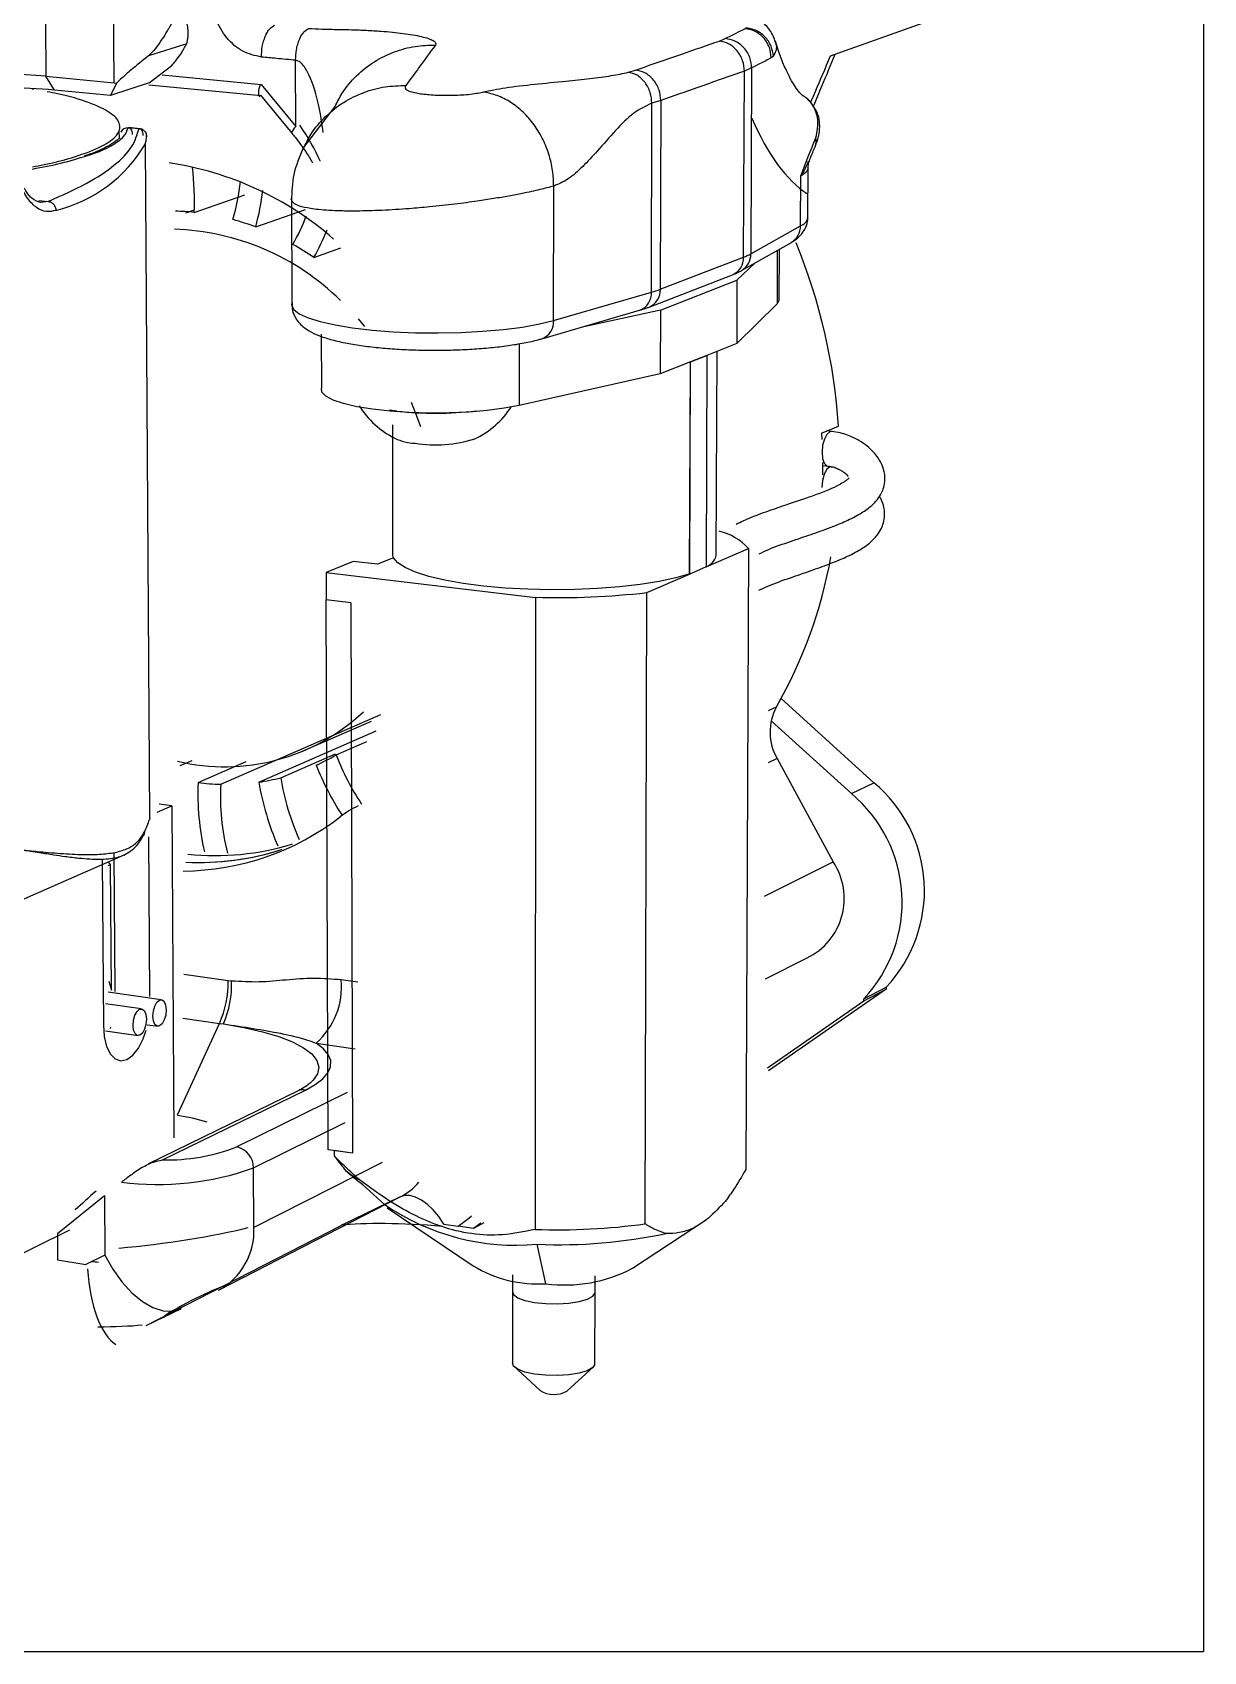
# Model space of a CAD drawing. Header units: millimetres. Extents: x 0 to 279, y 0 to 216.
# Drawn here: x 217.99 to 247.93, y 46.03 to 87.43 of the extents above; entities that cross this region are included whole.
import ezdxf

# ---------------------------------------------------------------- set-up
doc = ezdxf.new("R2010")
doc.units = ezdxf.units.MM
doc.layers.add('TITLE_BLOCK_BORDER', color=7, linetype='Continuous')

msp = doc.modelspace()

# ---------------------------------------------------------------- linework, layer by layer
at = {"color": 8, "linetype": 'Continuous', "lineweight": 25}
for p, q in [((220.083, 86.139), (220.025, 94.461)), ((221.308, 86.338), (223.839, 86.096)), ((220.436, 84.99), (220.457, 84.989)), ((218.158, 83.13), (218.395, 83.105)), ((218.395, 83.105), (218.202, 83.075)), ((237.032, 81.848), (237.026, 80.489)), ((230.434, 79.47), (230.434, 77.887)), ((236.81, 70.087), (237.009, 70.179)), ((237.029, 68.858), (236.803, 68.751)), ((236.702, 65.345), (238.463, 66.216)), ((222.998, 63.181), (221.861, 63.341)), ((226.314, 63.141), (225.887, 63.2)), ((221.836, 62.224), (222.774, 62.09)), ((221.704, 59.748), (222.774, 62.09)), ((225.243, 61.585), (226.246, 61.442)), ((226.041, 60.321), (223.217, 58.929)), ((223.646, 58.393), (225.989, 59.559)), ((226.936, 58.535), (223.653, 56.872))]:
    msp.add_line(p, q, dxfattribs=at)
at = {"color": 7, "linetype": 'Continuous', "lineweight": 25}
for p, q in [((218.327, 87.685), (218.338, 86.307)), ((238.393, 86.828), (240.787, 87.68)), ((221.935, 87.136), (220.958, 86.825)), ((235.551, 87.206), (235.701, 87.268)), ((220.979, 86.135), (221.552, 86.582)), ((224.725, 85.02), (224.718, 86.714)), ((236.933, 86.815), (236.877, 86.776)), ((218.338, 86.307), (220.083, 86.139)), ((218.557, 85.954), (218.338, 86.307)), ((220.979, 86.135), (219.989, 85.815)), ((220.143, 86.129), (219.989, 85.815)), ((220.083, 86.139), (220.143, 86.129)), ((233.225, 86.408), (233.408, 86.463)), ((236.171, 81.68), (236.191, 86.439)), ((236.377, 86.518), (236.191, 86.439)), ((236.377, 86.518), (236.357, 81.765)), ((218.015, 85.962), (218.015, 85.994)), ((219.989, 85.815), (218.557, 85.954)), ((220.964, 86.088), (223.837, 85.812)), ((223.821, 85.824), (224.624, 84.849)), ((223.839, 86.096), (224.725, 85.02)), ((225.719, 85.535), (224.915, 84.475)), ((233.815, 80.786), (233.827, 85.615)), ((234.055, 85.685), (233.827, 85.615)), ((234.055, 85.685), (234.042, 80.861)), ((220.214, 84.716), (220.213, 84.922)), ((220.711, 84.963), (220.436, 84.99)), ((220.734, 84.965), (220.455, 84.993)), ((220.711, 84.963), (220.732, 84.962)), ((220.218, 84.727), (220.214, 84.716)), ((220.992, 67.348), (220.881, 84.578)), ((220.922, 84.758), (220.91, 84.811)), ((237.627, 82.481), (237.634, 83.755)), ((237.813, 82.683), (237.82, 83.953)), ((222.129, 82.826), (223.423, 83.272)), ((231.315, 80.062), (231.318, 83.497)), ((222.13, 82.88), (221.907, 82.804)), ((223.699, 82.453), (224.973, 82.899)), ((224.613, 83.202), (224.623, 80.509)), ((236.357, 81.765), (237.627, 82.481)), ((236.119, 81.337), (237.391, 82.058)), ((225.188, 81.67), (225.875, 81.916)), ((234.042, 80.861), (236.171, 81.68)), ((237.08, 80.586), (237.086, 81.877)), ((233.754, 80.404), (235.884, 81.228)), ((236.002, 81.088), (236.464, 81.531)), ((231.315, 80.062), (233.815, 80.786)), ((234.043, 80.328), (236.002, 81.088)), ((236.002, 81.088), (235.996, 79.473)), ((231.013, 79.595), (233.514, 80.323)), ((234.043, 80.328), (232.009, 79.885)), ((234.043, 80.328), (234.039, 78.693)), ((237.026, 80.489), (235.996, 79.473)), ((226.493, 79.904), (226.323, 80.103)), ((225.374, 79.709), (225.378, 78.324)), ((234.81, 79), (235.231, 79.168)), ((235.231, 79.168), (234.81, 79)), ((235.231, 79.168), (235.212, 73.761)), ((235.996, 79.473), (235.231, 79.168)), ((235.231, 79.168), (235.231, 79.168)), ((235.473, 74.057), (235.493, 79.276)), ((234.039, 78.693), (230.434, 77.887)), ((234.816, 79.003), (234.039, 78.693)), ((234.792, 73.579), (234.81, 79)), ((234.793, 73.579), (234.81, 79)), ((234.81, 79), (234.81, 79)), ((227.306, 77.742), (227.121, 77.765)), ((227.194, 77.397), (227.2, 74.139)), ((238.159, 77.178), (238.597, 77.361)), ((238.159, 77.178), (238.168, 77.017)), ((238.416, 77.223), (238.295, 77.236)), ((238.192, 76.352), (238.328, 76.337)), ((238.411, 76.321), (238.196, 76.345)), ((238.514, 76.303), (238.413, 76.321)), ((235.212, 73.762), (236.294, 74.231)), ((236.294, 74.231), (236.227, 58.35)), ((226.187, 73.903), (225.5, 73.621)), ((226.816, 73.828), (226.187, 73.903)), ((227.221, 73.995), (226.816, 73.828)), ((235.212, 73.761), (234.793, 73.579)), ((225.5, 73.621), (230.849, 72.982)), ((225.5, 73.621), (225.502, 72.921)), ((233.694, 73.103), (234.792, 73.579)), ((234.793, 73.579), (234.792, 73.579)), ((226.132, 72.845), (225.502, 72.921)), ((225.548, 58.859), (225.502, 72.921)), ((230.849, 72.982), (230.841, 56.821)), ((233.655, 56.964), (233.694, 73.103)), ((226.132, 72.845), (226.172, 58.767)), ((237.132, 70.394), (239.502, 68.244)), ((222.808, 68.203), (226.899, 69.984)), ((223.779, 68.259), (226.783, 69.573)), ((224.795, 69.005), (226.658, 69.817)), ((238.927, 67.965), (236.877, 69.828)), ((225.755, 68.954), (226.541, 69.299)), ((221.772, 68.683), (222.079, 68.815)), ((222.227, 68.249), (223.458, 68.783)), ((224.339, 68.37), (225.743, 68.985)), ((237.029, 68.858), (238.463, 66.216)), ((238.927, 67.965), (239.502, 68.244)), ((221.179, 67.488), (221.553, 67.651)), ((221.553, 67.651), (221.23, 67.693)), ((221.553, 67.651), (221.605, 59.164)), ((220.992, 67.348), (220.981, 67.305)), ((220.99, 62.779), (220.964, 66.861)), ((214.936, 64.025), (220.322, 66.392)), ((219.774, 66.264), (219.805, 62.044)), ((220.103, 62.905), (220.078, 66.441)), ((219.927, 66.123), (219.989, 66.15)), ((219.989, 66.15), (219.936, 66.216)), ((220.012, 62.94), (219.989, 66.15)), ((236.731, 63.225), (237.794, 63.766)), ((219.949, 63.17), (220.012, 62.94)), ((223.084, 63.17), (222.998, 63.181)), ((239.818, 62.966), (236.81, 60.879)), ((239.246, 62.719), (239.818, 63.017)), ((239.246, 62.668), (239.818, 62.966)), ((239.818, 63.017), (239.818, 62.966)), ((220.771, 62.459), (219.856, 62.589)), ((221.279, 62.695), (219.928, 62.887)), ((236.779, 60.956), (239.246, 62.668)), ((239.246, 62.668), (239.246, 62.719)), ((219.857, 61.898), (220.698, 61.777)), ((219.986, 61.96), (219.997, 61.994)), ((220.926, 62.055), (221.206, 62.015)), ((222.774, 62.09), (222.879, 62.076)), ((225.123, 60.591), (225.088, 60.56)), ((224.784, 60.364), (220.96, 58.495)), ((221.318, 58.599), (224.969, 60.385)), ((226.172, 58.767), (225.548, 58.859)), ((226.172, 58.767), (225.704, 58.836)), ((225.704, 58.836), (225.704, 58.702)), ((223.653, 56.872), (223.646, 58.393)), ((226.431, 57.973), (226.995, 57.458)), ((218.629, 56.714), (219.833, 57.685)), ((219.833, 57.685), (219.844, 56.165)), ((222.749, 55.268), (227.379, 57.646)), ((227.379, 57.646), (225.897, 56.93)), ((227.06, 57.373), (229.261, 55.888)), ((218.938, 56.802), (212.464, 53.611)), ((220.898, 54.364), (225.897, 56.93)), ((228.507, 56.958), (228.879, 56.908)), ((229.27, 56.849), (228.879, 56.908)), ((229.533, 56.987), (229.27, 56.849)), ((229.458, 56.981), (229.27, 56.849)), ((233.333, 55.829), (235.225, 57.075)), ((218.629, 56.714), (218.634, 56.04)), ((231.115, 55.433), (230.896, 56.441)), ((218.634, 56.04), (219.358, 55.928)), ((219.844, 56.165), (219.358, 55.928)), ((230.263, 55.663), (230.263, 55.236)), ((232.374, 55.205), (232.375, 55.632)), ((230.263, 55.236), (230.263, 53.41)), ((232.371, 53.378), (232.374, 55.205)), ((220.898, 54.364), (221.803, 54.8)), ((230.279, 53.341), (230.971, 52.701)), ((231.656, 52.69), (232.337, 53.31))]:
    msp.add_line(p, q, dxfattribs=at)
at = {"color": 7, "linetype": 'Continuous', "lineweight": 25, "flags": 128}
for points in [[(238.028, 85.428), (238.011, 85.459), (237.941, 85.559)], [(237.08, 80.586), (237.08, 80.586), (237.026, 80.489)], [(230.434, 77.887), (230.054, 77.816), (229.619, 77.759), (229.144, 77.719), (228.641, 77.697), (228.128, 77.693), (227.62, 77.708), (227.134, 77.741), (226.683, 77.791), (226.282, 77.857), (225.944, 77.936), (225.678, 78.026), (225.492, 78.124), (225.392, 78.227), (225.378, 78.324)], [(227.919, 77.339), (227.803, 77.658), (227.678, 77.964)], [(238.418, 77.223), (238.375, 77.215), (238.299, 77.15), (238.235, 77.029), (238.191, 76.87), (238.175, 76.697)], [(238.175, 76.697), (238.189, 76.536), (238.231, 76.413), (238.295, 76.346), (238.328, 76.337)], [(238.413, 76.321), (238.37, 76.313), (238.294, 76.248), (238.23, 76.126), (238.186, 75.966), (238.17, 75.793)], [(238.187, 76.43), (238.187, 76.206), (238.186, 76.112)], [(234.798, 73.582), (234.437, 73.478), (234.011, 73.386), (233.529, 73.31), (233.001, 73.249), (232.438, 73.205), (231.851, 73.181), (231.254, 73.175), (230.658, 73.188), (230.076, 73.22), (229.522, 73.27), (229.005, 73.337), (228.538, 73.42), (228.129, 73.516), (227.787, 73.624), (227.519, 73.742), (227.329, 73.866), (227.221, 73.995)], [(221.411, 62.434), (221.399, 62.302), (221.363, 62.177), (221.309, 62.08), (221.244, 62.025), (221.18, 62.019), (221.124, 62.065), (221.087, 62.155), (221.073, 62.276), (221.085, 62.409), (221.121, 62.533), (221.176, 62.631), (221.24, 62.686), (221.305, 62.691), (221.36, 62.645), (221.397, 62.554), (221.411, 62.434)], [(220.904, 62.197), (220.892, 62.064), (220.856, 61.939), (220.802, 61.842), (220.737, 61.786), (220.672, 61.781), (220.616, 61.827), (220.579, 61.917), (220.565, 62.038), (220.577, 62.171), (220.613, 62.296), (220.668, 62.394), (220.732, 62.449), (220.798, 62.454), (220.853, 62.408), (220.89, 62.318), (220.904, 62.197)], [(219.805, 62.044), (219.827, 61.753), (219.889, 61.501), (219.985, 61.305), (220.11, 61.179), (220.254, 61.131), (220.408, 61.164), (220.561, 61.275), (220.703, 61.458), (220.824, 61.698), (220.899, 61.915)], [(224.969, 60.385), (225.223, 60.527), (225.416, 60.675), (225.547, 60.828), (225.614, 60.982), (225.616, 61.137), (225.554, 61.29), (225.429, 61.44), (225.243, 61.585)], [(228.507, 56.958), (228.378, 57.15), (228.236, 57.319), (228.087, 57.461), (227.934, 57.571), (227.782, 57.647), (227.636, 57.685), (227.5, 57.685), (227.379, 57.646)], [(219.844, 56.165), (220.044, 55.805), (220.277, 55.48), (220.533, 55.201), (220.802, 54.98), (221.074, 54.825), (221.338, 54.742), (221.584, 54.734), (221.803, 54.8)], [(230.263, 55.236), (230.29, 55.156), (230.399, 55.075), (230.583, 55.006), (230.827, 54.955), (231.112, 54.925), (231.413, 54.919), (231.707, 54.938), (231.969, 54.979), (232.177, 55.041), (232.316, 55.116), (232.373, 55.201), (232.374, 55.205)], [(230.263, 55.236), (230.29, 55.156), (230.399, 55.075), (230.583, 55.006), (230.827, 54.955), (231.112, 54.925), (231.413, 54.919), (231.707, 54.938), (231.969, 54.979), (232.177, 55.041), (232.316, 55.116), (232.373, 55.201), (232.374, 55.205)], [(232.371, 53.378), (232.371, 53.373), (232.313, 53.287), (232.175, 53.21), (231.966, 53.147), (231.705, 53.105), (231.412, 53.086), (231.111, 53.092), (230.827, 53.122), (230.583, 53.175), (230.399, 53.245), (230.289, 53.328), (230.263, 53.41)]]:
    msp.add_lwpolyline(points, dxfattribs=at)
at = {"color": 8, "linetype": 'Continuous', "lineweight": 25, "flags": 128}
for points in [[(224.725, 85.02), (224.685, 84.977), (224.654, 84.938), (224.631, 84.904), (224.62, 84.877), (224.618, 84.858), (224.623, 84.85)], [(237.82, 83.954), (237.819, 83.952), (237.767, 83.852), (237.634, 83.755)], [(224.623, 80.509), (224.618, 80.459), (224.672, 80.345), (224.814, 80.234), (225.042, 80.129), (225.35, 80.032), (225.731, 79.946), (226.177, 79.873), (226.676, 79.815), (227.215, 79.773), (227.782, 79.749), (228.361, 79.742), (228.939, 79.754), (229.501, 79.784), (230.032, 79.831), (230.519, 79.894), (230.95, 79.972), (231.315, 80.062)], [(222.879, 62.076), (223.4, 61.985), (223.872, 61.876), (224.288, 61.752), (224.641, 61.615), (224.924, 61.465), (225.133, 61.307), (225.263, 61.142), (225.313, 60.973), (225.28, 60.802), (225.165, 60.634), (225.123, 60.591)], [(228.879, 56.908), (229.149, 57.11), (229.212, 57.166)]]:
    msp.add_lwpolyline(points, dxfattribs=at)
at = {"color": 7, "linetype": 'Continuous', "lineweight": 25}
for centre, radius, start, end in [((217.346, 75.224), 11.128, 84.8824, 95.5658), ((217.367, 72.761), 13.246, 84.8464, 95.5996), ((220.436, 84.782), 0.208, 89.9593, 152.8254), ((220.258, 75.929), 8.255, 48.8404, 81.4563), ((215.386, 83.12), 6.75, 357.4952, 7.3445), ((217.816, 84.166), 5.518, 343.9552, 354.3103), ((217.717, 84.101), 6.205, 344.5983, 353.4092), ((221.545, 77.05), 5.805, 84.2263, 88.99), ((221.422, 76.065), 6.332, 45.4259, 88.2094), ((221.424, 76.432), 6.436, 69.3001, 74.7229), ((220.371, 84.476), 4.94, 330.004, 339.3363), ((221.081, 75.705), 7.242, 55.455, 60.4806), ((220.34, 84.391), 5.559, 330.6883, 338.7851), ((223.829, 76.406), 14.799, 3.7029, 22.3971), ((235.672, 83.009), 1.42, 290.5581, 298.8286), ((233.038, 83.506), 2.83, 285.9476, 290.7997), ((228.298, 79.122), 2.318, 212.3648, 243.3712), ((228.296, 79.116), 2.312, 295.6714, 327.1652), ((228.285, 86.963), 9.272, 263.9385, 276.4826), ((227.835, 78.261), 1.342, 244.5265, 267.507), ((228.292, 80.32), 3.438, 261.3924, 287.015), ((235.188, 73.219), 1.5, 42.4662, 76.0541), ((227.41, 74.096), 0.214, 168.4045, 208.2883), ((235.061, 74.158), 0.424, 290.7719, 346.237), ((226.5, 76.165), 12.095, 330.3364, 349.7569), ((231.392, 93.889), 20.913, 268.5126, 276.3217), ((222.903, 73.832), 5.181, 256.588, 313.2316), ((238.217, 69.537), 1.368, 151.9762, 209.744), ((222.999, 73.624), 5.422, 294.4959, 300.5427), ((231.613, 71.182), 6.267, 200.8255, 213.8336), ((222.993, 73.666), 5.464, 278.2635, 284.2598), ((230.494, 69.35), 6.232, 189.0418, 204.2483), ((231.813, 71.269), 7.054, 201.4521, 213.0073), ((228.9, 67.965), 6.68, 177.5593, 192.9158), ((222.978, 74.05), 5.85, 262.6177, 268.3288), ((228.743, 67.881), 5.944, 176.8963, 193.975), ((230.69, 69.438), 7.012, 189.6803, 203.628), ((236.611, 65.192), 3.613, 316.8125, 50.1402), ((237.197, 65.482), 3.597, 316.7537, 50.1606), ((227.366, 65.424), 2.461, 115.1816, 127.6626), ((221.796, 72.64), 6.655, 270.4205, 307.6648), ((222.648, 73.197), 6.818, 264.2261, 286.9904), ((222.269, 72.956), 6.752, 266.9579, 288.2123), ((222.267, 72.971), 6.767, 266.9782, 287.6723), ((237.059, 65.283), 1.686, 295.8349, 33.6152), ((220.326, 63.16), 2.672, 336.3991, 0.4637), ((220.449, 63.097), 2.636, 337.2073, 1.5896), ((223.989, 63.021), 1.906, 311.1268, 5.4087), ((221.11, 55.294), 4.477, 72.4188, 82.4656), ((221.427, 63.595), 4.997, 268.7538, 290.9856), ((223.104, 58.399), 0.542, 359.4241, 78.0181), ((221.19, 65.307), 7.337, 262.7697, 289.5568), ((227.228, 59.759), 1.885, 229.1649, 242.2484), ((230.355, 62.361), 5.944, 235.5715, 275.2143), ((221.937, 56.782), 1.718, 298.1869, 2.9819), ((231.405, 73.446), 16.635, 268.0588, 277.7738), ((231.443, 69.681), 13.251, 267.6317, 281.9588), ((230.917, 58.629), 3.202, 238.8527, 273.5405), ((231.601, 59.118), 3.717, 262.4915, 297.7699), ((231.322, 53.274), 0.673, 238.4926, 299.7477)]:
    msp.add_arc(centre, radius, start, end, dxfattribs=at)
at = {"color": 8, "linetype": 'Continuous', "lineweight": 25}
for centre, radius, start, end in [((217.709, 86.457), 3.687, 283.8557, 329.3593), ((237.635, 84.648), 0.391, 338.3623, 12.424), ((237.142, 82.475), 0.485, 300.8357, 0.7743), ((237.547, 82.741), 0.271, 287.0688, 347.7982), ((235.698, 81.663), 0.473, 293.158, 2.0688), ((235.867, 81.758), 0.49, 300.8389, 0.8608), ((233.356, 80.756), 0.46, 290.1276, 3.7068), ((233.565, 80.842), 0.478, 293.2286, 2.2387), ((230.853, 80.03), 0.464, 290.0481, 3.9419), ((219.247, 67.794), 1.802, 333.2242, 344.2349), ((224.914, 60.03), 0.359, 81.2856, 111.261), ((226.732, 58.976), 1.479, 295.9255, 320.1467)]:
    msp.add_arc(centre, radius, start, end, dxfattribs=at)
at = {"color": 7, "linetype": 'Continuous', "lineweight": 25}
for centre, major_axis, ratio, start_param, end_param in [((224.012, 86.153), (0.203, 0.377), 0.354537, 1.929098, 3.056668), ((239.401, 93.922), (0.807, 10.904), 0.371671, 2.519718, 2.940586), ((221.217, 58.364), (3.165, 2.419), 0.143355, 1.987225, 2.194363), ((221.226, 56.855), (3.197, 0.421), 0.122932, 4.370239, 5.490711), ((228.275, 56.569), (2.891, -0.207), 0.118937, 1.511048, 2.555146), ((220.399, 56.447), (4.336, -0.311), 0.118937, 4.514246, 4.554417), ((220.582, 56.537), (0.197, 2.748), 0.426579, 1.867673, 2.916287), ((222.144, 54.976), (0.797, 0.401), 0.069181, 6.056537, 9.547576), ((217.299, 54.933), (4.336, -0.311), 0.118937, 5.2983, 5.660414)]:
    msp.add_ellipse(centre, major_axis=major_axis, ratio=ratio, start_param=start_param, end_param=end_param, dxfattribs=at)
at = {"color": 8, "linetype": 'Continuous', "lineweight": 25}
msp.add_ellipse((224.033, 84.787), major_axis=(-1.47, 2.073), ratio=0.318597, start_param=4.17565, end_param=4.617027, dxfattribs=at)
at = {"color": 7, "linetype": 'Continuous', "lineweight": 25}
for points in [[(223.845, 86.796), (223.682, 86.833), (223.355, 86.906), (222.943, 87.268), (222.653, 87.759), (222.614, 88.129), (222.594, 88.315)], [(218.395, 83.105), (218.42, 83.1), (218.472, 83.09), (218.537, 83.035), (218.582, 82.961), (218.589, 82.905), (218.592, 82.877)]]:
    msp.add_open_spline(points, degree=3, dxfattribs=at)
for points, knots in [([(236.988, 87.178), (236.948, 87.285), (236.87, 87.492), (236.616, 87.733), (236.319, 87.894), (236.1, 87.935), (235.994, 87.954)], [0, 0, 0, 0, 0.274849, 0.531554, 0.77382, 1, 1, 1, 1]), ([(221.541, 87.647), (221.532, 87.631), (221.512, 87.594), (221.472, 87.524), (221.42, 87.435), (221.357, 87.333), (221.263, 87.19), (221.142, 87.01), (221.019, 86.886), (220.958, 86.825)], [0, 0, 0, 0, 0.062087, 0.144407, 0.249721, 0.374887, 0.500031, 0.750294, 1, 1, 1, 1]), ([(221.935, 87.136), (221.943, 87.161), (221.959, 87.215), (221.971, 87.325), (221.974, 87.43), (221.969, 87.527), (221.955, 87.614), (221.935, 87.695), (221.906, 87.74), (221.894, 87.758)], [0, 0, 0, 0, 0.144435, 0.318944, 0.500212, 0.625327, 0.750463, 0.899577, 1, 1, 1, 1]), ([(223.845, 86.796), (223.849, 86.886), (223.856, 87.024), (223.898, 87.202), (223.942, 87.328), (223.997, 87.437), (224.078, 87.55), (224.144, 87.586), (224.188, 87.609)], [0, 0, 0, 0, 0.2394568, 0.3683607, 0.5, 0.6316393, 0.7605432, 1, 1, 1, 1]), ([(224.718, 86.714), (224.722, 86.804), (224.729, 86.942), (224.771, 87.12), (224.815, 87.247), (224.87, 87.355), (224.95, 87.469), (225.017, 87.505), (225.06, 87.528)], [0, 0, 0, 0, 0.2394568, 0.3683607, 0.5, 0.6316393, 0.7605432, 1, 1, 1, 1]), ([(225.06, 87.528), (225.167, 87.522), (225.41, 87.507), (225.785, 87.505), (226.167, 87.495), (226.534, 87.482), (226.883, 87.461), (227.195, 87.434), (227.471, 87.403), (227.721, 87.366), (227.942, 87.322), (228.12, 87.272), (228.245, 87.218), (228.314, 87.161), (228.3, 87.123), (228.293, 87.104)], [0, 0, 0, 0, 0.0756884, 0.1706651, 0.2466484, 0.3322997, 0.4197227, 0.4922159, 0.5628793, 0.6375502, 0.7101169, 0.7845605, 0.8564966, 0.9294749, 1, 1, 1, 1]), ([(235.701, 87.268), (235.795, 87.315), (235.963, 87.4), (236.13, 87.485), (236.203, 87.522)], [0, 0, 0, 0, 0.56, 1, 1, 1, 1]), ([(236.877, 86.776), (236.868, 86.865), (236.855, 87.002), (236.771, 87.171), (236.684, 87.29), (236.576, 87.387), (236.419, 87.485), (236.288, 87.508), (236.203, 87.522)], [0, 0, 0, 0, 0.239457, 0.368361, 0.5, 0.631639, 0.760543, 1, 1, 1, 1]), ([(236.933, 86.815), (236.92, 86.903), (236.902, 87.037), (236.81, 87.203), (236.717, 87.319), (236.603, 87.414), (236.44, 87.509), (236.307, 87.529), (236.221, 87.543)], [0, 0, 0, 0, 0.239234, 0.368218, 0.5, 0.631782, 0.760766, 1, 1, 1, 1]), ([(221.552, 86.582), (221.587, 86.622), (221.673, 86.721), (221.821, 86.919), (221.889, 87.049), (221.935, 87.136)], [0, 0, 0, 0, 0.185687, 0.457848, 1, 1, 1, 1]), ([(228.293, 87.104), (228.154, 86.914), (227.904, 86.572), (227.651, 86.226), (227.538, 86.072)], [0, 0, 0, 0, 0.56, 1, 1, 1, 1]), ([(233.408, 86.463), (233.812, 86.603), (234.53, 86.852), (235.24, 87.098), (235.551, 87.206)], [0, 0, 0, 0, 0.56, 1, 1, 1, 1]), ([(236.191, 86.439), (236.183, 86.529), (236.17, 86.667), (236.09, 86.839), (236.008, 86.96), (235.905, 87.061), (235.756, 87.163), (235.631, 87.189), (235.551, 87.206)], [0, 0, 0, 0, 0.239457, 0.368361, 0.5, 0.631639, 0.760543, 1, 1, 1, 1]), ([(236.377, 86.518), (236.369, 86.607), (236.355, 86.745), (236.271, 86.915), (236.184, 87.034), (236.075, 87.132), (235.917, 87.23), (235.786, 87.253), (235.701, 87.268)], [0, 0, 0, 0, 0.239457, 0.368361, 0.5, 0.631639, 0.760543, 1, 1, 1, 1]), ([(237.704, 85.8), (237.704, 85.799), (237.707, 85.794), (237.66, 85.826), (237.575, 85.918), (237.461, 86.078), (237.331, 86.305), (237.193, 86.605), (237.075, 86.906), (237.008, 87.126), (236.985, 87.201)], [0, 0, 0, 0, 0.027274, 0.1707929, 0.3125282, 0.4563393, 0.6048018, 0.7585938, 0.9174793, 1, 1, 1, 1]), ([(220.958, 86.825), (220.805, 86.703), (220.573, 86.521), (220.302, 86.282), (220.189, 86.173), (220.143, 86.129)], [0, 0, 0, 0, 0.541126, 0.813937, 1, 1, 1, 1]), ([(224.718, 86.714), (224.555, 86.729), (224.264, 86.757), (223.973, 86.784), (223.845, 86.796)], [0, 0, 0, 0, 0.56, 1, 1, 1, 1]), ([(236.877, 86.776), (236.784, 86.728), (236.618, 86.642), (236.451, 86.556), (236.377, 86.518)], [0, 0, 0, 0, 0.56, 1, 1, 1, 1]), ([(237.964, 85.557), (238.034, 85.722), (238.22, 86.158), (238.402, 86.597), (238.515, 86.869)], [0, 0, 0, 0, 0.378847, 1, 1, 1, 1]), ([(229.502, 85.903), (229.688, 85.941), (230.071, 86.02), (230.835, 86.104), (231.573, 86.176), (232.239, 86.245), (232.803, 86.316), (233.087, 86.378), (233.225, 86.408)], [0, 0, 0, 0, 0.1781459, 0.3671872, 0.5628943, 0.714839, 0.8606483, 1, 1, 1, 1]), ([(233.827, 85.615), (233.819, 85.707), (233.807, 85.847), (233.732, 86.024), (233.655, 86.148), (233.558, 86.253), (233.417, 86.36), (233.301, 86.389), (233.225, 86.408)], [0, 0, 0, 0, 0.239457, 0.368361, 0.5, 0.631639, 0.760543, 1, 1, 1, 1]), ([(234.055, 85.685), (234.047, 85.776), (234.034, 85.916), (233.953, 86.091), (233.87, 86.213), (233.766, 86.316), (233.615, 86.419), (233.489, 86.446), (233.408, 86.463)], [0, 0, 0, 0, 0.2394568, 0.3683607, 0.5, 0.6316393, 0.7605432, 1, 1, 1, 1]), ([(236.191, 86.439), (235.797, 86.3), (235.088, 86.05), (234.372, 85.797), (234.055, 85.685)], [0, 0, 0, 0, 0.56, 1, 1, 1, 1]), ([(217.991, 83.992), (218.093, 84.01), (218.579, 84.095), (219.225, 84.285), (219.874, 84.549), (220.215, 84.829), (220.258, 85.111), (220.008, 85.385), (219.457, 85.636), (218.894, 85.814), (218.457, 85.892), (218.367, 85.908)], [0, 0, 0, 0, 0.035125, 0.168044, 0.300962, 0.43388, 0.566798, 0.699716, 0.832635, 0.965553, 1, 1, 1, 1]), ([(227.538, 86.072), (227.522, 86.039), (227.495, 85.987), (227.635, 85.915), (227.869, 85.861), (228.169, 85.83), (228.453, 85.818), (228.684, 85.817), (228.918, 85.825), (229.142, 85.842), (229.346, 85.868), (229.45, 85.891), (229.502, 85.903)], [0, 0, 0, 0, 0.175466, 0.282013, 0.403214, 0.53806, 0.611407, 0.685092, 0.761964, 0.840395, 0.919927, 1, 1, 1, 1]), ([(231.318, 83.497), (231.312, 83.63), (231.3, 83.905), (231.199, 84.324), (231.031, 84.735), (230.794, 85.114), (230.504, 85.434), (230.178, 85.675), (229.84, 85.839), (229.612, 85.882), (229.502, 85.903)], [0, 0, 0, 0, 0.116516, 0.240011, 0.368641, 0.5, 0.631359, 0.759989, 0.883484, 1, 1, 1, 1]), ([(237.941, 85.559), (237.902, 85.614), (237.834, 85.708), (237.737, 85.779), (237.696, 85.809)], [0, 0, 0, 0, 0.581683, 1, 1, 1, 1]), ([(237.943, 85.558), (237.915, 85.607), (237.882, 85.662), (237.83, 85.699), (237.824, 85.704)], [0, 0, 0, 0, 0.873874, 1, 1, 1, 1]), ([(233.827, 85.615), (233.671, 85.543), (233.348, 85.394), (232.889, 84.914), (232.465, 84.428), (232.067, 83.997), (231.699, 83.658), (231.443, 83.55), (231.318, 83.497)], [0, 0, 0, 0, 0.178146, 0.367187, 0.562894, 0.714839, 0.860648, 1, 1, 1, 1]), ([(238.017, 84.732), (238.035, 84.811), (238.09, 85.056), (238.06, 85.334), (237.969, 85.506), (237.941, 85.559)], [0, 0, 0, 0, 0.2488441, 0.7675386, 1, 1, 1, 1]), ([(237.998, 84.507), (238.016, 84.55), (238.07, 84.678), (238.118, 84.884), (238.119, 85.14), (238.081, 85.322), (238.033, 85.411), (238.025, 85.426)], [0, 0, 0, 0, 0.1470401, 0.4333191, 0.6909238, 0.9460046, 1, 1, 1, 1]), ([(218.395, 83.105), (218.739, 83.258), (219.421, 83.562), (220.115, 84.03), (220.582, 84.498), (220.668, 84.809), (220.711, 84.963)], [0, 0, 0, 0, 0.24999, 0.5, 0.74999, 1, 1, 1, 1]), ([(220.457, 84.989), (220.463, 84.989), (220.483, 84.99), (220.511, 84.957), (220.536, 84.898), (220.539, 84.845), (220.541, 84.819)], [0, 0, 0, 0, 0.1375891, 0.4250594, 0.7125297, 1, 1, 1, 1]), ([(220.847, 84.912), (220.837, 84.922), (220.816, 84.942), (220.776, 84.959), (220.747, 84.962), (220.732, 84.963)], [0, 0, 0, 0, 0.332212, 0.658522, 1, 1, 1, 1]), ([(220.901, 84.843), (220.9, 84.848), (220.894, 84.864), (220.883, 84.878), (220.876, 84.887)], [0, 0, 0, 0, 0.299093, 1, 1, 1, 1]), ([(220.216, 84.719), (220.207, 84.712), (220.185, 84.697), (220.131, 84.652), (220.029, 84.578), (219.89, 84.497), (219.699, 84.406), (219.505, 84.327), (219.359, 84.28), (219.311, 84.264)], [0, 0, 0, 0, 0.1251358, 0.3067639, 0.4511213, 0.599961, 0.7568556, 0.9211013, 1, 1, 1, 1]), ([(220.87, 84.561), (220.88, 84.588), (220.909, 84.668), (220.908, 84.747), (220.908, 84.799)], [0, 0, 0, 0, 0.340856, 1, 1, 1, 1]), ([(224.914, 84.474), (224.819, 84.25), (224.633, 83.813), (224.621, 83.354), (224.615, 83.129)], [0, 0, 0, 0, 0.511961, 1, 1, 1, 1]), ([(224.62, 84.848), (224.649, 84.815), (224.781, 84.661), (224.966, 84.405), (225.096, 84.187), (225.153, 84.092)], [0, 0, 0, 0, 0.135718, 0.622438, 1, 1, 1, 1]), ([(237.634, 83.755), (237.635, 83.758), (237.76, 84.094), (237.889, 84.414), (238.017, 84.732)], [0, 0, 0, 0, 0.006314, 1, 1, 1, 1]), ([(237.843, 84.12), (237.874, 84.202), (237.926, 84.339), (237.979, 84.456), (238, 84.503)], [0, 0, 0, 0, 0.599763, 1, 1, 1, 1]), ([(217.995, 83.934), (218.249, 83.982), (218.785, 84.086), (219.172, 84.209), (219.376, 84.274)], [0, 0, 0, 0, 0.4716365, 1, 1, 1, 1]), ([(237.82, 83.949), (237.823, 84.019), (237.825, 84.09), (237.847, 84.135), (237.847, 84.136)], [0, 0, 0, 0, 0.981364, 1, 1, 1, 1]), ([(218.592, 82.877), (218.51, 82.857), (218.345, 82.817), (218.097, 82.932), (217.864, 83.153), (217.741, 83.4), (217.679, 83.523)], [0, 0, 0, 0, 0.250391, 0.500761, 0.750729, 1, 1, 1, 1]), ([(218.197, 83.075), (218.128, 83.097), (218.018, 83.132), (217.833, 83.337), (217.742, 83.519), (217.695, 83.614)], [0, 0, 0, 0, 0.444255, 0.707812, 1, 1, 1, 1]), ([(224.625, 83.132), (224.617, 83.141), (224.599, 83.161), (224.615, 83.187), (224.623, 83.202)], [0, 0, 0, 0, 0.4399303, 1, 1, 1, 1]), ([(237.391, 82.058), (237.436, 82.086), (237.53, 82.144), (237.661, 82.268), (237.764, 82.436), (237.817, 82.586), (237.808, 82.669), (237.807, 82.684)], [0, 0, 0, 0, 0.236313, 0.487522, 0.720678, 0.948206, 1, 1, 1, 1]), ([(235.884, 81.228), (235.933, 81.248), (236.014, 81.28), (236.089, 81.321), (236.119, 81.337)], [0, 0, 0, 0, 0.5997504, 1, 1, 1, 1]), ([(224.633, 80.51), (224.629, 80.461), (224.621, 80.341), (224.687, 80.169), (224.787, 80.014), (224.916, 79.89), (225.083, 79.777), (225.306, 79.673), (225.607, 79.574), (225.97, 79.489), (226.384, 79.419), (226.831, 79.365), (227.305, 79.327), (227.799, 79.304), (228.303, 79.297), (228.806, 79.306), (229.298, 79.33), (229.77, 79.37), (230.212, 79.425), (230.614, 79.494), (230.87, 79.554), (230.996, 79.59), (231.013, 79.595)], [0, 0, 0, 0, 0.022035, 0.054626, 0.086698, 0.121849, 0.164822, 0.22313, 0.283674, 0.347193, 0.407589, 0.466557, 0.524823, 0.582729, 0.640473, 0.698196, 0.755991, 0.813992, 0.872393, 0.931516, 0.990601, 1, 1, 1, 1]), ([(233.514, 80.323), (233.569, 80.34), (233.652, 80.365), (233.728, 80.394), (233.754, 80.404)], [0, 0, 0, 0, 0.658122, 1, 1, 1, 1]), ([(236.565, 74.096), (236.646, 74.134), (236.877, 74.244), (237.351, 74.406), (237.88, 74.586), (238.344, 74.749), (238.757, 74.914), (239.105, 75.084), (239.389, 75.272), (239.58, 75.461), (239.692, 75.632), (239.762, 75.811), (239.794, 76.016), (239.767, 76.228), (239.69, 76.419), (239.601, 76.566), (239.49, 76.704), (239.333, 76.851), (239.132, 76.995), (238.898, 77.11), (238.652, 77.188), (238.494, 77.212), (238.418, 77.223)], [0, 0, 0, 0, 0.048866, 0.140143, 0.221362, 0.293408, 0.356844, 0.42835, 0.491, 0.545048, 0.583083, 0.612713, 0.649743, 0.701853, 0.736946, 0.771361, 0.81584, 0.858707, 0.906963, 0.955865, 0.978765, 1, 1, 1, 1]), ([(238.329, 76.337), (238.366, 76.331), (238.476, 76.313), (238.581, 76.27), (238.735, 76.19), (238.819, 76.112), (238.844, 76.072), (238.847, 76.068)], [0, 0, 0, 0, 0.086322, 0.252879, 0.446921, 0.944256, 1, 1, 1, 1]), ([(238.873, 76.035), (238.873, 76.035), (238.871, 76.038), (238.851, 76.013), (238.787, 75.963), (238.65, 75.875), (238.419, 75.761), (238.111, 75.637), (237.739, 75.504), (237.32, 75.364), (236.844, 75.203), (236.368, 75.032), (236.104, 74.906), (235.981, 74.847)], [0, 0, 0, 0, 0.000261, 0.061992, 0.134511, 0.216164, 0.307558, 0.413432, 0.510615, 0.619884, 0.742463, 0.880167, 1, 1, 1, 1]), ([(236.56, 73.163), (236.642, 73.202), (236.873, 73.313), (237.347, 73.478), (237.875, 73.66), (238.339, 73.825), (238.752, 73.992), (239.101, 74.164), (239.383, 74.354), (239.574, 74.545), (239.686, 74.717), (239.756, 74.896), (239.788, 75.104), (239.76, 75.316), (239.697, 75.482), (239.656, 75.549), (239.643, 75.569)], [0, 0, 0, 0, 0.065076, 0.18622, 0.294018, 0.389646, 0.473848, 0.568753, 0.651829, 0.723393, 0.773797, 0.813223, 0.862614, 0.932125, 0.978918, 1, 1, 1, 1]), ([(217.713, 66.524), (217.85, 66.511), (218.086, 66.488), (218.417, 66.458), (218.715, 66.434), (219.013, 66.415), (219.288, 66.405), (219.536, 66.405), (219.83, 66.419), (220.137, 66.459), (220.445, 66.559), (220.689, 66.714), (220.802, 66.896), (220.855, 66.983)], [0, 0, 0, 0, 0.083594, 0.144645, 0.217398, 0.289188, 0.364163, 0.434343, 0.499736, 0.632193, 0.749976, 0.880414, 1, 1, 1, 1]), ([(220.326, 66.392), (220.384, 66.424), (220.516, 66.496), (220.685, 66.651), (220.777, 66.802), (220.827, 66.884)], [0, 0, 0, 0, 0.264398, 0.597864, 1, 1, 1, 1]), ([(220.321, 66.395), (220.315, 66.391), (220.264, 66.356), (220.137, 66.322), (219.938, 66.285), (219.71, 66.276), (219.457, 66.284), (219.171, 66.307), (218.861, 66.345), (218.523, 66.394), (218.158, 66.452), (217.869, 66.499), (217.713, 66.524)], [0, 0, 0, 0, 0.013662, 0.1182576, 0.2280805, 0.3431479, 0.4401677, 0.5496538, 0.6716095, 0.7642758, 0.8737394, 1, 1, 1, 1]), ([(225.887, 63.2), (225.651, 63.22), (225.177, 63.258), (224.482, 63.201), (223.789, 63.13), (223.319, 63.157), (223.084, 63.17)], [0, 0, 0, 0, 0.248184, 0.499577, 0.749148, 1, 1, 1, 1]), ([(222.879, 62.076), (223.136, 62.038), (223.656, 61.961), (224.376, 61.832), (224.891, 61.713), (225.171, 61.611), (225.243, 61.585)], [0, 0, 0, 0, 0.275077, 0.556137, 0.885742, 1, 1, 1, 1]), ([(225.104, 60.576), (225.103, 60.575), (225.092, 60.562), (225.018, 60.499), (224.904, 60.427), (224.812, 60.379), (224.784, 60.364)], [0, 0, 0, 0, 0.028841, 0.411526, 0.819472, 1, 1, 1, 1]), ([(220.788, 58.403), (220.704, 58.346), (220.536, 58.231), (220.361, 58.101), (220.277, 58.036), (220.267, 58.028)], [0, 0, 0, 0, 0.4658595, 0.9353836, 1, 1, 1, 1]), ([(220.788, 58.403), (220.888, 58.455), (221.061, 58.547), (221.241, 58.585), (221.317, 58.599), (221.318, 58.599)], [0, 0, 0, 0, 0.569555, 0.993479, 1, 1, 1, 1]), ([(226.35, 58.09), (226.231, 58.199), (226.012, 58.398), (225.801, 58.607), (225.704, 58.702)], [0, 0, 0, 0, 0.544086, 1, 1, 1, 1]), ([(225.704, 58.702), (225.759, 58.63), (225.855, 58.504), (225.953, 58.384), (225.995, 58.332)], [0, 0, 0, 0, 0.572734, 1, 1, 1, 1]), ([(225.995, 58.332), (226.091, 58.247), (226.236, 58.115), (226.388, 58.008), (226.441, 57.97)], [0, 0, 0, 0, 0.654152, 1, 1, 1, 1]), ([(230.841, 56.821), (230.565, 56.764), (230.037, 56.655), (229.22, 56.687), (228.475, 56.866), (227.77, 57.166), (227.069, 57.564), (226.601, 57.906), (226.35, 58.09)], [0, 0, 0, 0, 0.1842113, 0.3522695, 0.519344, 0.659749, 0.8167788, 1, 1, 1, 1]), ([(236.227, 58.35), (236.126, 58.18), (235.956, 57.892), (235.777, 57.642), (235.703, 57.539)], [0, 0, 0, 0, 0.591082, 1, 1, 1, 1]), ([(235.703, 57.539), (235.56, 57.387), (235.284, 57.093), (234.889, 56.844), (234.525, 56.72), (234.304, 56.718), (234.189, 56.718)], [0, 0, 0, 0, 0.289249, 0.556825, 0.769849, 1, 1, 1, 1]), ([(234.189, 56.718), (234.093, 56.748), (233.91, 56.806), (233.737, 56.913), (233.655, 56.964)], [0, 0, 0, 0, 0.5280722, 1, 1, 1, 1])]:
    msp.add_open_spline(points, degree=3, knots=knots, dxfattribs=at)
at = {"color": 8, "linetype": 'Continuous', "lineweight": 25}
for points, knots in [([(225.73, 85.529), (225.787, 85.647), (225.926, 85.938), (226.268, 86.331), (226.719, 86.691), (227.23, 86.941), (227.761, 87.087), (228.119, 87.098), (228.293, 87.104)], [0, 0, 0, 0, 0.123444, 0.305818, 0.488192, 0.666777, 0.838233, 1, 1, 1, 1]), ([(236.974, 87.183), (236.982, 87.167), (237.044, 87.043), (236.985, 86.921), (236.933, 86.815)], [0, 0, 0, 0, 0.131719, 1, 1, 1, 1]), ([(225.427, 84.868), (225.393, 85.096), (225.321, 85.589), (225.147, 86.191), (224.946, 86.564), (224.829, 86.673), (224.765, 86.706), (224.733, 86.711), (224.718, 86.714)], [0, 0, 0, 0, 0.3397096, 0.7374075, 0.8887745, 0.9494903, 0.975606, 1, 1, 1, 1]), ([(237.888, 85.645), (237.895, 85.66), (238.031, 85.97), (238.199, 86.365), (238.359, 86.748), (238.393, 86.828)], [0, 0, 0, 0, 0.037651, 0.796615, 1, 1, 1, 1]), ([(224.923, 84.462), (224.981, 84.584), (225.124, 84.883), (225.474, 85.286), (225.933, 85.652), (226.454, 85.906), (226.995, 86.055), (227.361, 86.066), (227.538, 86.072)], [0, 0, 0, 0, 0.125421, 0.307384, 0.489347, 0.667529, 0.838598, 1, 1, 1, 1]), ([(219.376, 84.274), (219.407, 84.283), (219.685, 84.362), (220.019, 84.527), (220.364, 84.759), (220.412, 84.914), (220.436, 84.99)], [0, 0, 0, 0, 0.041263, 0.370894, 0.691664, 1, 1, 1, 1]), ([(220.91, 84.811), (220.909, 84.82), (220.903, 84.855), (220.862, 84.906), (220.794, 84.954), (220.739, 84.96), (220.711, 84.963)], [0, 0, 0, 0, 0.097049, 0.398033, 0.699016, 1, 1, 1, 1]), ([(220.732, 84.962), (220.738, 84.962), (220.758, 84.963), (220.786, 84.93), (220.811, 84.871), (220.814, 84.818), (220.816, 84.792)], [0, 0, 0, 0, 0.137589, 0.425059, 0.71253, 1, 1, 1, 1]), ([(237.816, 84.13), (237.784, 84.034), (237.744, 83.916), (237.659, 83.792), (237.639, 83.763), (237.635, 83.757), (237.634, 83.755)], [0, 0, 0, 0, 0.770375, 0.948139, 0.988197, 1, 1, 1, 1]), ([(231.318, 83.497), (231.204, 83.467), (230.969, 83.405), (230.57, 83.319), (230.169, 83.242), (229.781, 83.175), (229.415, 83.119), (229.082, 83.072), (228.785, 83.034), (228.468, 82.997), (228.078, 82.957), (227.556, 82.911), (227.033, 82.879), (226.596, 82.863), (226.306, 82.858), (226.074, 82.858), (225.827, 82.863), (225.568, 82.874), (225.308, 82.895), (225.044, 82.929), (224.811, 82.984), (224.655, 83.055), (224.633, 83.11), (224.625, 83.132)], [0, 0, 0, 0, 0.061785, 0.127345, 0.173195, 0.220747, 0.270008, 0.301037, 0.333965, 0.368791, 0.405516, 0.462017, 0.541089, 0.583497, 0.62025, 0.651347, 0.676786, 0.725315, 0.770474, 0.812264, 0.885458, 0.954823, 1, 1, 1, 1]), ([(220.855, 66.983), (220.854, 66.955), (220.852, 66.919), (220.831, 66.892), (220.826, 66.885)], [0, 0, 0, 0, 0.755293, 1, 1, 1, 1])]:
    msp.add_open_spline(points, degree=3, knots=knots, dxfattribs=at)
at = {"layer": 'TITLE_BLOCK_BORDER'}
for p in [(247.929, 119.394), (188.922, 46.027)]:
    msp.add_line(p, (247.929, 46.027), dxfattribs=at)

doc.saveas('drawing.dxf')
